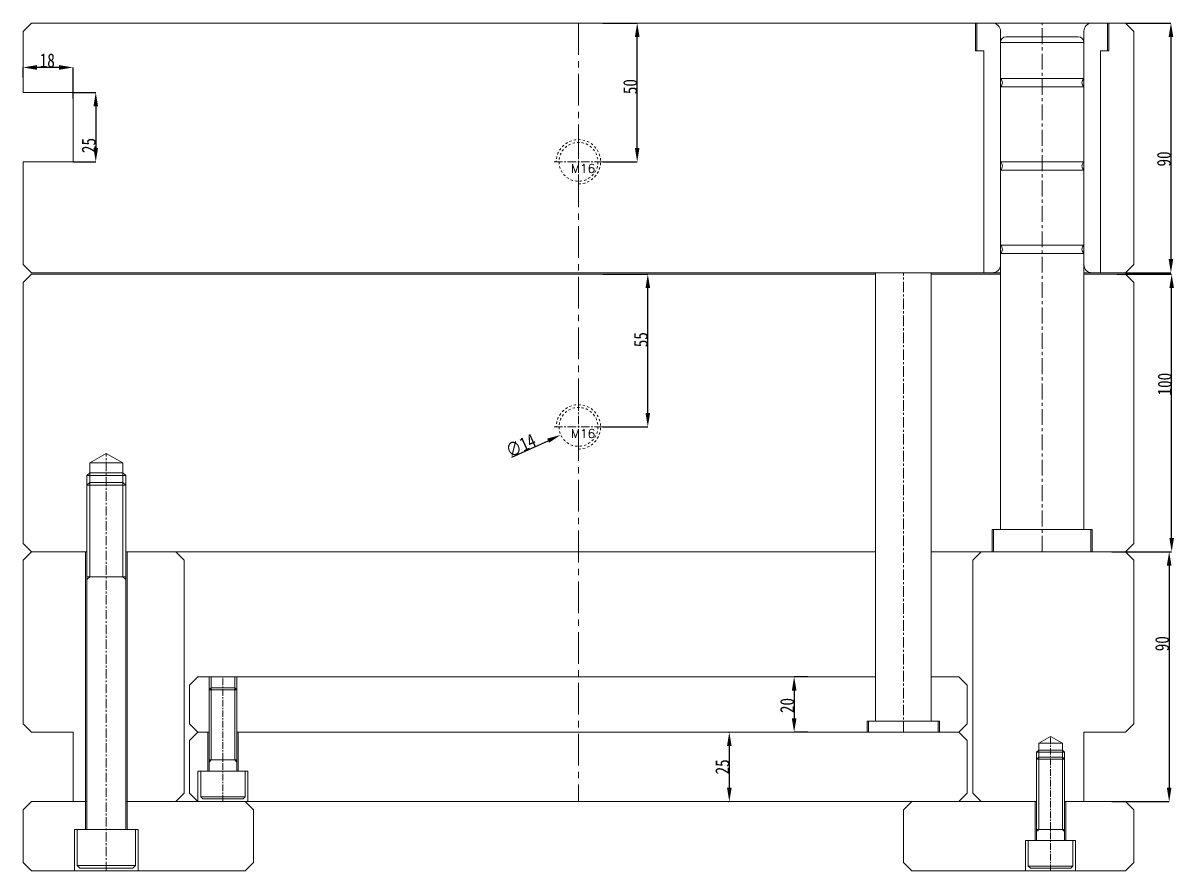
# Model space of a CAD drawing. Header units: millimetres. Extents: x 583 to 1942, y -5112 to 253.
# Drawn here: x 951.1 to 1365.6, y -1534.6 to -1229.1 of the extents above; entities that cross this region are included whole.
import ezdxf

# ---------------------------------------------------------------- set-up
doc = ezdxf.new("R2010")
doc.units = ezdxf.units.MM
doc.header["$LTSCALE"] = 16.335
doc.header["$PDMODE"] = 3
doc.header["$PDSIZE"] = 0.3125
doc.linetypes.add('CENTER', pattern=[0.6, 0.375, -0.075, 0.075, -0.075])
doc.linetypes.add('HIDDEN', pattern=[0.2, 0.1, -0.1])
doc.layers.get('0').update_dxf_attribs({"linetype": 'CONTINUOUS'})
doc.layers.get('Defpoints').update_dxf_attribs({"linetype": 'CONTINUOUS'})
for name, color, linetype, lineweight in [('epin', 13, 'CONTINUOUS', 9), ('moldbase', 7, 'CONTINUOUS', 20), ('screw', 33, 'CONTINUOUS', 13)]:
    doc.layers.add(name, color=color, linetype=linetype, lineweight=lineweight)
doc.styles.get("Standard").update_dxf_attribs({"font": 'txt', "width": 0.8})
doc.styles.add('TXT', font='txt.shx', dxfattribs={"bigfont": 'gbcbig.shx'})
doc.dimstyles.new('副本 11', dxfattribs={"dimtxt": 2.5, "dimasz": 2.5, "dimexe": 1.25, "dimexo": 0.625, "dimtad": 1, "dimdsep": 46, "dimtxsty": 'Standard', "dimcen": 2.5, "dimadec": 0, "dimazin": 0, "dimtfac": 1, "dimtmove": 0, "dimatfit": 3, "dimfxl": 0, "dimarcsym": 0})

# ---------------------------------------------------------------- blocks, each defined once
blk = doc.blocks.new('screw_m16_g')
at = {"layer": 'screw', "color": 1, "linetype": 'CENTER', "ltscale": 0.497582}
for p, q in [((0, -8.8), (0, 8.8)), ((-8.8, 0), (8.8, 0))]:
    blk.add_line(p, q, dxfattribs=at)
at = {"layer": 'screw', "color": 33, "linetype": 'HIDDEN', "ltscale": 0.497582}
blk.add_circle((0, 0), 7, dxfattribs=at)
at = {"layer": 'screw', "color": 92, "linetype": 'HIDDEN', "ltscale": 0.497582}
blk.add_arc((0, 0), 8, 270, 180, dxfattribs=at)
at = {"layer": 'screw', "color": 6, "style": 'TXT'}
blk.add_text('M16', height=3.2, dxfattribs=at).set_placement((-2.72, -4))
blk = doc.blocks.new('*D47')
at = {"color": 4, "lineweight": -2}
for p, q in [((1343.21, -1419.62), (1363.83, -1419.62)), ((1363.83, -1424.62), (1363.83, -1504.62)), ((1343.21, -1509.62), (1363.83, -1509.62))]:
    blk.add_line(p, q, dxfattribs=at)
at = {"color": 4}
for points in [[(1362.99, -1424.62), (1364.66, -1424.62), (1363.83, -1419.62)], [(1362.99, -1504.62), (1364.66, -1504.62), (1363.83, -1509.62)]]:
    blk.add_solid(points, dxfattribs=at)
at = {"layer": 'Defpoints', "color": 0}
for p in [(1343.21, -1419.62), (1343.21, -1509.62), (1363.83, -1509.62)]:
    blk.add_point(p, dxfattribs=at)
at = {"color": 6, "insert": (1361.33, -1452.74), "char_height": 5, "attachment_point": 5, "rotation": 90}
blk.add_mtext('90', dxfattribs=at)
blk = doc.blocks.new('*D48')
at = {"color": 4, "lineweight": -2}
for p, q in [((1345.01, -1319.62), (1364.73, -1319.62)), ((1364.73, -1414.62), (1364.73, -1324.62)), ((1348.12, -1419.62), (1364.73, -1419.62))]:
    blk.add_line(p, q, dxfattribs=at)
at = {"color": 4}
for points in [[(1363.9, -1324.62), (1365.56, -1324.62), (1364.73, -1319.62)], [(1363.9, -1414.62), (1365.56, -1414.62), (1364.73, -1419.62)]]:
    blk.add_solid(points, dxfattribs=at)
at = {"layer": 'Defpoints', "color": 0}
for p in [(1345.01, -1319.62), (1364.73, -1319.62), (1348.12, -1419.62)]:
    blk.add_point(p, dxfattribs=at)
at = {"color": 6, "insert": (1362.23, -1359.23), "char_height": 5, "attachment_point": 5, "rotation": 90}
blk.add_mtext('100', dxfattribs=at)
blk = doc.blocks.new('*D49')
at = {"color": 4, "lineweight": -2}
for p, q in [((1348.12, -1229.12), (1364.47, -1229.12)), ((1364.47, -1234.12), (1364.47, -1314.12)), ((1348.12, -1319.12), (1364.47, -1319.12))]:
    blk.add_line(p, q, dxfattribs=at)
at = {"color": 4}
for points in [[(1363.63, -1234.12), (1365.3, -1234.12), (1364.47, -1229.12)], [(1363.63, -1314.12), (1365.3, -1314.12), (1364.47, -1319.12)]]:
    blk.add_solid(points, dxfattribs=at)
at = {"layer": 'Defpoints', "color": 0}
for p in [(1348.12, -1229.12), (1348.12, -1319.12), (1364.47, -1319.12)]:
    blk.add_point(p, dxfattribs=at)
at = {"color": 6, "insert": (1361.97, -1278.1), "char_height": 5, "attachment_point": 5, "rotation": 90}
blk.add_mtext('90', dxfattribs=at)
blk = doc.blocks.new('*D50')
at = {"color": 4, "lineweight": -2}
for p, q in [((1159.92, -1229.12), (1172.28, -1229.12)), ((1172.28, -1274.12), (1172.28, -1234.12)), ((1159.92, -1279.12), (1172.28, -1279.12))]:
    blk.add_line(p, q, dxfattribs=at)
at = {"color": 4}
for points in [[(1171.44, -1234.12), (1173.11, -1234.12), (1172.28, -1229.12)], [(1171.44, -1274.12), (1173.11, -1274.12), (1172.28, -1279.12)]]:
    blk.add_solid(points, dxfattribs=at)
at = {"layer": 'Defpoints', "color": 0}
for p in [(1159.92, -1229.12), (1172.28, -1229.12), (1159.92, -1279.12)]:
    blk.add_point(p, dxfattribs=at)
at = {"color": 6, "insert": (1169.78, -1252.03), "char_height": 5, "attachment_point": 5, "rotation": 90}
blk.add_mtext('50', dxfattribs=at)
blk = doc.blocks.new('*D51')
at = {"color": 4, "lineweight": -2}
for p, q in [((1159.92, -1319.62), (1176.09, -1319.62)), ((1176.09, -1369.62), (1176.09, -1324.62)), ((1159.92, -1374.62), (1176.09, -1374.62))]:
    blk.add_line(p, q, dxfattribs=at)
at = {"color": 4}
for points in [[(1175.26, -1324.62), (1176.93, -1324.62), (1176.09, -1319.62)], [(1175.26, -1369.62), (1176.93, -1369.62), (1176.09, -1374.62)]]:
    blk.add_solid(points, dxfattribs=at)
at = {"layer": 'Defpoints', "color": 0}
for p in [(1159.92, -1319.62), (1176.09, -1319.62), (1159.92, -1374.62)]:
    blk.add_point(p, dxfattribs=at)
at = {"color": 6, "insert": (1173.59, -1343.2), "char_height": 5, "attachment_point": 5, "rotation": 90}
blk.add_mtext('55', dxfattribs=at)
blk = doc.blocks.new('*D52')
at = {"color": 4, "lineweight": -2}
for p, q in [((1233.71, -1464.62), (1228.79, -1464.62)), ((1228.79, -1469.62), (1228.79, -1479.62)), ((1233.71, -1484.62), (1228.79, -1484.62))]:
    blk.add_line(p, q, dxfattribs=at)
at = {"color": 4}
for points in [[(1227.96, -1469.62), (1229.63, -1469.62), (1228.79, -1464.62)], [(1227.96, -1479.62), (1229.63, -1479.62), (1228.79, -1484.62)]]:
    blk.add_solid(points, dxfattribs=at)
at = {"layer": 'Defpoints', "color": 0}
for p in [(1233.71, -1464.62), (1228.79, -1484.62), (1233.71, -1484.62)]:
    blk.add_point(p, dxfattribs=at)
at = {"color": 6, "insert": (1226.29, -1475.01), "char_height": 5, "attachment_point": 5, "rotation": 90}
blk.add_mtext('20', dxfattribs=at)
blk = doc.blocks.new('*D53')
at = {"color": 4, "lineweight": -2}
for p, q in [((1205.14, -1484.62), (1205.45, -1484.62)), ((1205.45, -1489.62), (1205.45, -1504.62)), ((1205.14, -1509.62), (1205.45, -1509.62))]:
    blk.add_line(p, q, dxfattribs=at)
at = {"color": 4}
for points in [[(1204.61, -1489.62), (1206.28, -1489.62), (1205.45, -1484.62)], [(1204.61, -1504.62), (1206.28, -1504.62), (1205.45, -1509.62)]]:
    blk.add_solid(points, dxfattribs=at)
at = {"layer": 'Defpoints', "color": 0}
for p in [(1205.14, -1484.62), (1205.14, -1509.62), (1205.45, -1509.62)]:
    blk.add_point(p, dxfattribs=at)
at = {"color": 6, "insert": (1202.95, -1497.11), "char_height": 5, "attachment_point": 5, "rotation": 90}
blk.add_mtext('25', dxfattribs=at)
blk = doc.blocks.new('*D196')
at = {"layer": 'Defpoints', "color": 0}
for p in [(969.12, -1254.12), (969.12, -1279.12), (977.31, -1279.12)]:
    blk.add_point(p, dxfattribs=at)
at = {"layer": 'epin', "color": 4, "lineweight": -2}
for p, q in [((969.12, -1254.12), (977.31, -1254.12)), ((977.31, -1259.12), (977.31, -1274.12)), ((969.12, -1279.12), (977.31, -1279.12))]:
    blk.add_line(p, q, dxfattribs=at)
at = {"layer": 'epin', "color": 4}
for points in [[(976.47, -1259.12), (978.14, -1259.12), (977.31, -1254.12)], [(976.47, -1274.12), (978.14, -1274.12), (977.31, -1279.12)]]:
    blk.add_solid(points, dxfattribs=at)
at = {"layer": 'epin', "color": 6, "insert": (974.81, -1273.26), "char_height": 5, "attachment_point": 5, "rotation": 90}
blk.add_mtext('25', dxfattribs=at)
blk = doc.blocks.new('*D197')
at = {"layer": 'Defpoints', "color": 0}
for p in [(951.12, -1245.12), (951.12, -1248.73), (969.12, -1256.33)]:
    blk.add_point(p, dxfattribs=at)
at = {"layer": 'epin', "color": 4, "lineweight": -2}
for p, q in [((951.12, -1248.73), (951.12, -1245.12)), ((964.12, -1245.12), (956.12, -1245.12)), ((969.12, -1256.33), (969.12, -1245.12))]:
    blk.add_line(p, q, dxfattribs=at)
at = {"layer": 'epin', "color": 4}
for points in [[(956.12, -1244.29), (956.12, -1245.96), (951.12, -1245.12)], [(964.12, -1244.29), (964.12, -1245.96), (969.12, -1245.12)]]:
    blk.add_solid(points, dxfattribs=at)
at = {"layer": 'epin', "color": 6, "insert": (959.86, -1242.62), "char_height": 5, "attachment_point": 5}
blk.add_mtext('18', dxfattribs=at)
blk = doc.blocks.new('*D198')
at = {"layer": 'Defpoints', "color": 0}
for p in [(1157.49, -1371.71), (1144.75, -1377.52)]:
    blk.add_point(p, dxfattribs=at)
at = {"layer": 'epin', "color": 4, "lineweight": -2}
blk.add_line((1127.16, -1385.54), (1140.2, -1379.59), dxfattribs=at)
at = {"layer": 'epin', "color": 4}
blk.add_solid([(1139.85, -1378.84), (1140.54, -1380.35), (1144.75, -1377.52)], dxfattribs=at)
at = {"layer": 'epin', "color": 6, "insert": (1130.36, -1381.33), "char_height": 5, "attachment_point": 5, "rotation": 24.5041}
blk.add_mtext('∅14', dxfattribs=at)

msp = doc.modelspace()

# ---------------------------------------------------------------- linework, layer by layer
at = {"layer": 'moldbase'}
for p, q in [((954.117, -1229.118), (951.117, -1232.118)), ((1348.117, -1229.118), (954.117, -1229.118)), ((1294.117, -1239.118), (1294.117, -1229.118)), ((1294.617, -1239.118), (1294.617, -1229.118)), ((1341.617, -1239.118), (1341.617, -1229.118)), ((1342.117, -1239.118), (1342.117, -1229.118)), ((1348.117, -1229.118), (1351.117, -1232.118)), ((951.117, -1232.118), (951.117, -1254.118)), ((1303.117, -1232.118), (1303.117, -1316.118)), ((1305.117, -1234.118), (1331.117, -1234.118)), ((1333.117, -1232.118), (1333.117, -1316.118)), ((1351.117, -1232.118), (1351.117, -1316.118)), ((1297.117, -1239.118), (1294.117, -1239.118)), ((1297.117, -1319.118), (1297.117, -1239.118)), ((1303.117, -1411.618), (1303.117, -1236.118)), ((1303.117, -1236.118), (1333.117, -1236.118)), ((1333.117, -1236.118), (1333.117, -1411.618)), ((1339.117, -1239.118), (1342.117, -1239.118)), ((1339.117, -1319.118), (1339.117, -1239.118)), ((1303.117, -1249.118), (1333.117, -1249.118)), ((951.117, -1254.118), (969.117, -1254.118)), ((969.117, -1254.118), (969.117, -1279.118)), ((1303.117, -1252.118), (1333.117, -1252.118)), ((969.117, -1279.118), (951.117, -1279.118)), ((951.117, -1279.118), (951.117, -1316.118)), ((1303.117, -1279.118), (1333.117, -1279.118)), ((1303.117, -1282.118), (1333.117, -1282.118)), ((1303.117, -1309.118), (1333.117, -1309.118)), ((1303.117, -1312.118), (1333.117, -1312.118)), ((951.117, -1316.118), (954.117, -1319.118)), ((1351.117, -1316.118), (1348.117, -1319.118)), ((954.117, -1319.618), (951.117, -1322.618)), ((1303.117, -1319.118), (954.117, -1319.118)), ((1258.117, -1319.618), (954.117, -1319.618)), ((1258.117, -1480.618), (1258.117, -1319.118)), ((1278.117, -1480.618), (1278.117, -1319.118)), ((1303.117, -1319.618), (1278.117, -1319.618)), ((1348.117, -1319.118), (1333.117, -1319.118)), ((1348.117, -1319.618), (1333.117, -1319.618)), ((1348.117, -1319.618), (1351.117, -1322.618)), ((951.117, -1322.618), (951.117, -1416.618)), ((1351.117, -1322.618), (1351.117, -1416.618)), ((975.117, -1387.618), (981.117, -1384.153)), ((981.117, -1384.153), (987.117, -1387.618)), ((975.117, -1394.618), (975.117, -1387.618)), ((975.117, -1387.618), (987.117, -1387.618)), ((987.117, -1387.618), (987.117, -1394.618)), ((974.117, -1395.618), (975.117, -1394.618)), ((974.117, -1519.618), (974.117, -1395.618)), ((975.117, -1394.618), (987.117, -1394.618)), ((987.117, -1394.618), (988.117, -1395.618)), ((988.117, -1519.618), (988.117, -1395.618)), ((1300.117, -1419.618), (1300.117, -1411.618)), ((1300.117, -1411.618), (1336.117, -1411.618)), ((1300.617, -1419.618), (1300.617, -1411.618)), ((1335.617, -1419.618), (1335.617, -1411.618)), ((1336.117, -1411.618), (1336.117, -1419.618)), ((951.117, -1416.618), (954.117, -1419.618)), ((1351.117, -1416.618), (1348.117, -1419.618)), ((954.117, -1419.618), (951.117, -1422.618)), ((974.117, -1419.618), (954.117, -1419.618)), ((973.617, -1419.618), (973.617, -1519.618)), ((1258.117, -1419.618), (988.117, -1419.618)), ((988.617, -1519.618), (988.617, -1419.618)), ((1006.117, -1419.618), (1009.117, -1422.618)), ((1348.117, -1419.618), (1278.117, -1419.618)), ((1296.117, -1419.618), (1293.117, -1422.618)), ((1348.117, -1419.618), (1351.117, -1422.618)), ((951.117, -1422.618), (951.117, -1481.618)), ((1009.117, -1422.618), (1009.117, -1506.618)), ((1293.117, -1422.618), (1293.117, -1506.618)), ((1351.117, -1422.618), (1351.117, -1481.618)), ((974.117, -1428.618), (988.117, -1428.618)), ((1014.117, -1464.618), (1011.117, -1467.618)), ((1258.117, -1464.618), (1014.117, -1464.618)), ((1018.867, -1468.618), (1018.867, -1464.618)), ((1027.367, -1468.618), (1027.367, -1464.618)), ((1288.117, -1464.618), (1278.117, -1464.618)), ((1288.117, -1464.618), (1291.117, -1467.618)), ((1011.117, -1467.618), (1011.117, -1481.618)), ((1018.117, -1469.368), (1018.867, -1468.618)), ((1018.117, -1498.618), (1018.117, -1469.368)), ((1018.867, -1468.618), (1027.367, -1468.618)), ((1027.367, -1468.618), (1028.117, -1469.368)), ((1028.117, -1498.618), (1028.117, -1469.368)), ((1291.117, -1467.618), (1291.117, -1481.618)), ((951.117, -1481.618), (954.117, -1484.618)), ((1011.117, -1481.618), (1014.117, -1484.618)), ((1255.117, -1484.618), (1255.117, -1480.618)), ((1255.117, -1480.618), (1281.117, -1480.618)), ((1255.617, -1484.618), (1255.617, -1480.618)), ((1280.617, -1480.618), (1280.617, -1484.618)), ((1281.117, -1480.618), (1281.117, -1484.618)), ((1291.117, -1481.618), (1288.117, -1484.618)), ((1351.117, -1481.618), (1348.117, -1484.618)), ((954.117, -1484.618), (969.117, -1484.618)), ((969.117, -1484.618), (969.117, -1509.618)), ((1014.117, -1484.618), (1011.117, -1487.618)), ((1011.117, -1487.618), (1011.117, -1506.618)), ((1018.117, -1484.618), (1014.117, -1484.618)), ((1017.617, -1484.618), (1017.617, -1498.618)), ((1288.117, -1484.618), (1028.117, -1484.618)), ((1028.617, -1498.618), (1028.617, -1484.618)), ((1288.117, -1484.618), (1291.117, -1487.618)), ((1291.117, -1487.618), (1291.117, -1506.618)), ((1316.867, -1488.618), (1321.117, -1486.164)), ((1321.117, -1486.164), (1325.367, -1488.618)), ((1348.117, -1484.618), (1333.117, -1484.618)), ((1333.117, -1484.618), (1333.117, -1509.618)), ((1316.867, -1493.618), (1316.867, -1488.618)), ((1316.867, -1488.618), (1325.367, -1488.618)), ((1325.367, -1488.618), (1325.367, -1493.618)), ((1018.117, -1494.618), (1028.117, -1494.618)), ((1316.117, -1494.368), (1316.867, -1493.618)), ((1316.117, -1523.618), (1316.117, -1494.368)), ((1316.867, -1493.618), (1325.367, -1493.618)), ((1325.367, -1493.618), (1326.117, -1494.368)), ((1326.117, -1523.618), (1326.117, -1494.368)), ((1014.117, -1509.618), (1014.117, -1498.618)), ((1014.117, -1498.618), (1032.117, -1498.618)), ((1015.117, -1507.868), (1015.117, -1498.618)), ((1015.117, -1498.618), (1031.117, -1498.618)), ((1031.117, -1498.618), (1031.117, -1507.868)), ((1032.117, -1498.618), (1032.117, -1509.618)), ((1009.117, -1506.618), (1006.117, -1509.618)), ((1011.117, -1506.618), (1014.117, -1509.618)), ((1015.867, -1508.618), (1015.117, -1507.868)), ((1015.117, -1507.868), (1031.117, -1507.868)), ((1031.117, -1507.868), (1030.367, -1508.618)), ((1291.117, -1506.618), (1288.117, -1509.618)), ((1293.117, -1506.618), (1296.117, -1509.618)), ((954.117, -1509.618), (951.117, -1512.618)), ((951.117, -1512.618), (951.117, -1531.618)), ((974.117, -1509.618), (954.117, -1509.618)), ((1316.117, -1509.618), (988.117, -1509.618)), ((1015.867, -1508.618), (1030.367, -1508.618)), ((1031.117, -1509.618), (1034.117, -1512.618)), ((1034.117, -1512.618), (1034.117, -1531.618)), ((1271.117, -1509.618), (1268.117, -1512.618)), ((1268.117, -1512.618), (1268.117, -1531.618)), ((1315.617, -1509.618), (1315.617, -1523.618)), ((1348.117, -1509.618), (1326.117, -1509.618)), ((1326.617, -1523.618), (1326.617, -1509.618)), ((1348.117, -1509.618), (1351.117, -1512.618)), ((1351.117, -1512.618), (1351.117, -1531.618)), ((969.617, -1534.618), (969.617, -1519.618)), ((969.617, -1519.618), (992.617, -1519.618)), ((970.617, -1532.618), (970.617, -1519.618)), ((970.617, -1519.618), (991.617, -1519.618)), ((991.617, -1519.618), (991.617, -1532.618)), ((992.617, -1519.618), (992.617, -1534.618)), ((1316.117, -1519.618), (1326.117, -1519.618)), ((1312.117, -1534.618), (1312.117, -1523.618)), ((1312.117, -1523.618), (1330.117, -1523.618)), ((1313.117, -1532.868), (1313.117, -1523.618)), ((1313.117, -1523.618), (1329.117, -1523.618)), ((1329.117, -1523.618), (1329.117, -1532.868)), ((1330.117, -1523.618), (1330.117, -1534.618)), ((951.117, -1531.618), (954.117, -1534.618)), ((971.617, -1533.618), (970.617, -1532.618)), ((970.617, -1532.618), (991.617, -1532.618)), ((991.617, -1532.618), (990.617, -1533.618)), ((1034.117, -1531.618), (1031.117, -1534.618)), ((1268.117, -1531.618), (1271.117, -1534.618)), ((1313.867, -1533.618), (1313.117, -1532.868)), ((1313.117, -1532.868), (1329.117, -1532.868)), ((1329.117, -1532.868), (1328.367, -1533.618)), ((1351.117, -1531.618), (1348.117, -1534.618)), ((1031.117, -1534.618), (954.117, -1534.618)), ((971.617, -1533.618), (990.617, -1533.618)), ((1348.117, -1534.618), (1271.117, -1534.618)), ((1313.867, -1533.618), (1328.367, -1533.618))]:
    msp.add_line(p, q, dxfattribs=at)
at = {"layer": 'moldbase', "color": 1, "linetype": 'CENTER', "ltscale": 1.865932}
msp.add_line((1151.117, -1229.118), (1151.117, -1509.618), dxfattribs=at)
at = {"layer": 'moldbase', "color": 1, "linetype": 'CENTER', "ltscale": 0.932966}
msp.add_line((1318.117, -1419.618), (1318.117, -1229.118), dxfattribs=at)
at = {"layer": 'moldbase', "color": 1, "linetype": 'CENTER', "ltscale": 0.621977}
msp.add_line((1268.117, -1484.618), (1268.117, -1319.118), dxfattribs=at)
at = {"layer": 'moldbase', "color": 1, "linetype": 'CENTER', "ltscale": 0.54423}
msp.add_line((981.117, -1534.618), (981.117, -1384.153), dxfattribs=at)
at = {"layer": 'moldbase', "color": 92}
for p, q in [((974.117, -1392.118), (975.117, -1391.118)), ((974.117, -1395.618), (974.117, -1392.118)), ((974.117, -1392.118), (988.117, -1392.118)), ((975.117, -1391.118), (987.117, -1391.118)), ((987.117, -1391.118), (988.117, -1392.118)), ((988.117, -1392.118), (988.117, -1395.618)), ((974.117, -1395.618), (988.117, -1395.618)), ((975.117, -1428.618), (975.117, -1394.618)), ((987.117, -1428.618), (987.117, -1394.618)), ((974.117, -1429.618), (975.117, -1428.618)), ((987.117, -1428.618), (988.117, -1429.618)), ((1018.117, -1469.368), (1018.117, -1464.618)), ((1028.117, -1469.368), (1028.117, -1464.618)), ((1018.117, -1469.368), (1028.117, -1469.368)), ((1018.867, -1494.618), (1018.867, -1468.618)), ((1027.367, -1494.618), (1027.367, -1468.618)), ((1316.117, -1491.868), (1316.867, -1491.118)), ((1316.117, -1494.368), (1316.117, -1491.868)), ((1316.117, -1491.868), (1326.117, -1491.868)), ((1316.867, -1491.118), (1325.367, -1491.118)), ((1325.367, -1491.118), (1326.117, -1491.868)), ((1326.117, -1491.868), (1326.117, -1494.368)), ((1018.117, -1495.368), (1018.867, -1494.618)), ((1027.367, -1494.618), (1028.117, -1495.368)), ((1316.117, -1494.368), (1326.117, -1494.368)), ((1316.867, -1519.618), (1316.867, -1493.618)), ((1325.367, -1519.618), (1325.367, -1493.618)), ((1316.117, -1520.368), (1316.867, -1519.618)), ((1325.367, -1519.618), (1326.117, -1520.368))]:
    msp.add_line(p, q, dxfattribs=at)
at = {"layer": 'moldbase', "color": 1, "linetype": 'CENTER', "ltscale": 0.388736}
for p, q in [((1023.117, -1509.618), (1023.117, -1464.618)), ((1321.117, -1534.618), (1321.117, -1486.164))]:
    msp.add_line(p, q, dxfattribs=at)
at = {"layer": 'moldbase'}
for centre, radius, start, end in [((1300.117, -1232.118), 3, 0, 90), ((1336.117, -1232.118), 3, 90, 180), ((1305.117, -1236.118), 2, 90, 180), ((1331.117, -1236.118), 2, 0, 90), ((1301.794, -1250.618), 2, 311.4098, 48.59032), ((1334.44, -1250.618), 2, 131.40961, 228.59047), ((1301.794, -1280.618), 2, 311.4098, 48.59032), ((1334.44, -1280.618), 2, 131.40961, 228.59047), ((1301.794, -1310.618), 2, 311.4098, 48.59032), ((1334.44, -1310.618), 2, 131.40961, 228.59047), ((1300.117, -1316.118), 3, 270, 0), ((1336.117, -1316.118), 3, 180, 270)]:
    msp.add_arc(centre, radius, start, end, dxfattribs=at)

# ---------------------------------------------------------------- block references
at = {"layer": 'screw'}
for p in [(1151.117, -1279.118), (1151.117, -1374.618)]:
    msp.add_blockref('screw_m16_g', p, dxfattribs=at)

# ---------------------------------------------------------------- dimensions: what is measured, and where the dimension line sits
for base, p1, p2, picture, middle in [((1172.276, -1229.118), (1159.917, -1279.118), (1159.917, -1229.118), '*D50', (1172.276, -1252.03)), ((1364.466, -1319.118), (1348.117, -1229.118), (1348.117, -1319.118), '*D49', (1364.466, -1278.102)), ((1176.094, -1319.618), (1159.917, -1374.618), (1159.917, -1319.618), '*D51', (1176.094, -1343.2)), ((1364.73, -1319.618), (1348.117, -1419.618), (1345.011, -1319.618), '*D48', (1364.73, -1359.227)), ((1363.826, -1509.618), (1343.211, -1419.618), (1343.211, -1509.618), '*D47', (1363.826, -1452.743)), ((1228.794, -1484.618), (1233.709, -1464.618), (1233.709, -1484.618), '*D52', (1228.794, -1475.01)), ((1205.447, -1509.618), (1205.14, -1484.618), (1205.14, -1509.618), '*D53', (1205.447, -1497.108))]:
    dim = msp.add_linear_dim(base=base, p1=p1, p2=p2, angle=90, dimstyle='副本 11', override={"dimtxt": 5, "dimasz": 5, "dimexe": 0, "dimexo": 0, "dimgap": 0, "dimcen": 0, "dimclrd": 4, "dimclre": 4, "dimclrt": 6, "dimtofl": 0})
    dim.commit()
    dim.dimension.update_dxf_attribs({"geometry": picture, "text_midpoint": middle, "dimtype": 160})
at = {"layer": 'epin', "color": 0}
dim = msp.add_linear_dim(base=(951.117, -1245.125), p1=(969.117, -1256.327), p2=(951.117, -1248.734), dimstyle='副本 11', override={"dimtxt": 5, "dimasz": 5, "dimexe": 0, "dimexo": 0, "dimgap": 0, "dimcen": 0, "dimclrd": 4, "dimclre": 4, "dimclrt": 6, "dimtofl": 0}, dxfattribs=at)
dim.commit()
dim.dimension.update_dxf_attribs({"geometry": '*D197', "text_midpoint": (959.859, -1245.125), "dimtype": 160})
dim = msp.add_linear_dim(base=(977.306, -1279.118), p1=(969.117, -1254.118), p2=(969.117, -1279.118), angle=90, dimstyle='副本 11', override={"dimtxt": 5, "dimasz": 5, "dimexe": 0, "dimexo": 0, "dimgap": 0, "dimcen": 0, "dimclrd": 4, "dimclre": 4, "dimclrt": 6, "dimtofl": 0}, dxfattribs=at)
dim.commit()
dim.dimension.update_dxf_attribs({"geometry": '*D196', "text_midpoint": (977.306, -1273.255), "dimtype": 160})
dim = msp.add_diameter_dim_2p(p1=(1157.487, -1371.714), p2=(1144.747, -1377.521), dimstyle='副本 11', override={"dimtxt": 5, "dimasz": 5, "dimexe": 0, "dimexo": 0, "dimgap": 0, "dimcen": 0, "dimclrd": 4, "dimclre": 4, "dimclrt": 6, "dimtofl": 0}, dxfattribs=at)
dim.commit()
dim.dimension.update_dxf_attribs({"geometry": '*D198', "text_midpoint": (1130.365, -1381.329)})

doc.saveas('drawing.dxf')
